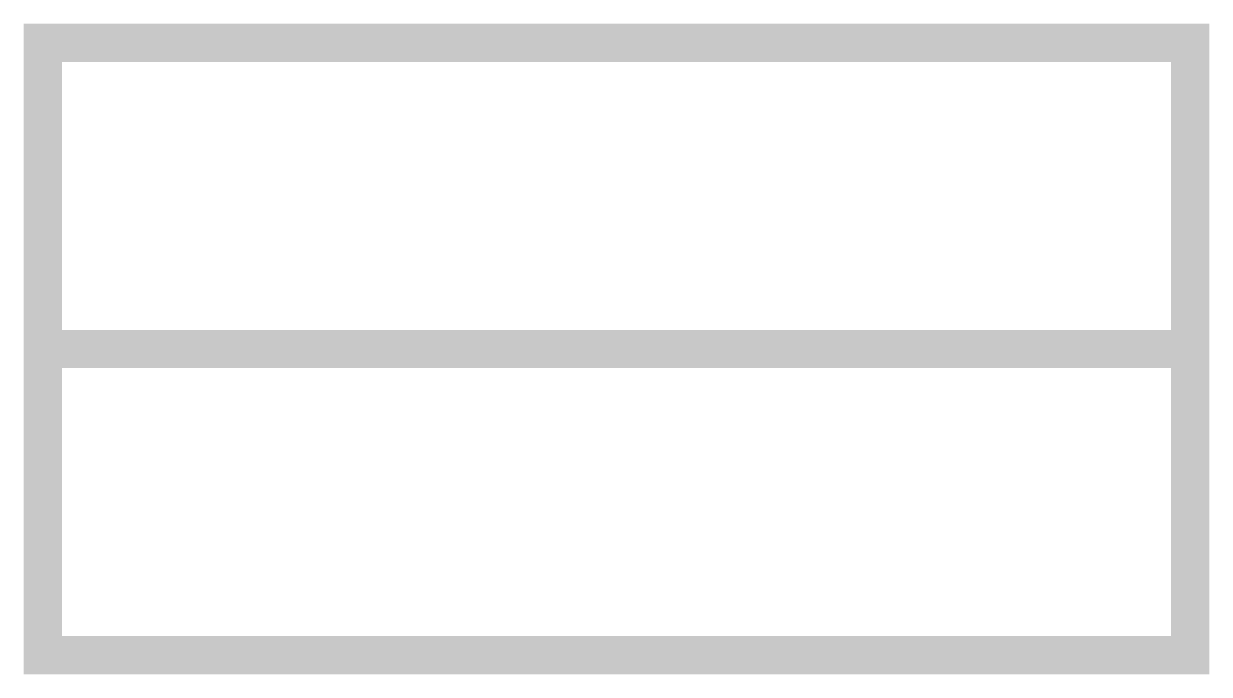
# Model space of a CAD drawing. Extents: x -0.2 to 15.2, y -0.2 to 8.2.
import ezdxf

# ---------------------------------------------------------------- set-up
doc = ezdxf.new("R2010")
doc.units = 0
doc.header["$MEASUREMENT"] = 0
doc.layers.get('0').update_dxf_attribs({"linetype": 'CONTINUOUS'})

msp = doc.modelspace()

# ---------------------------------------------------------------- linework, layer by layer
at = {"const_width": 0.5}
msp.add_lwpolyline([(0, 8), (15, 8), (15, 0), (0, 0)], close=True, dxfattribs=at)
msp.add_lwpolyline([(0, 4), (15, 4)], dxfattribs=at)

doc.saveas('drawing.dxf')
